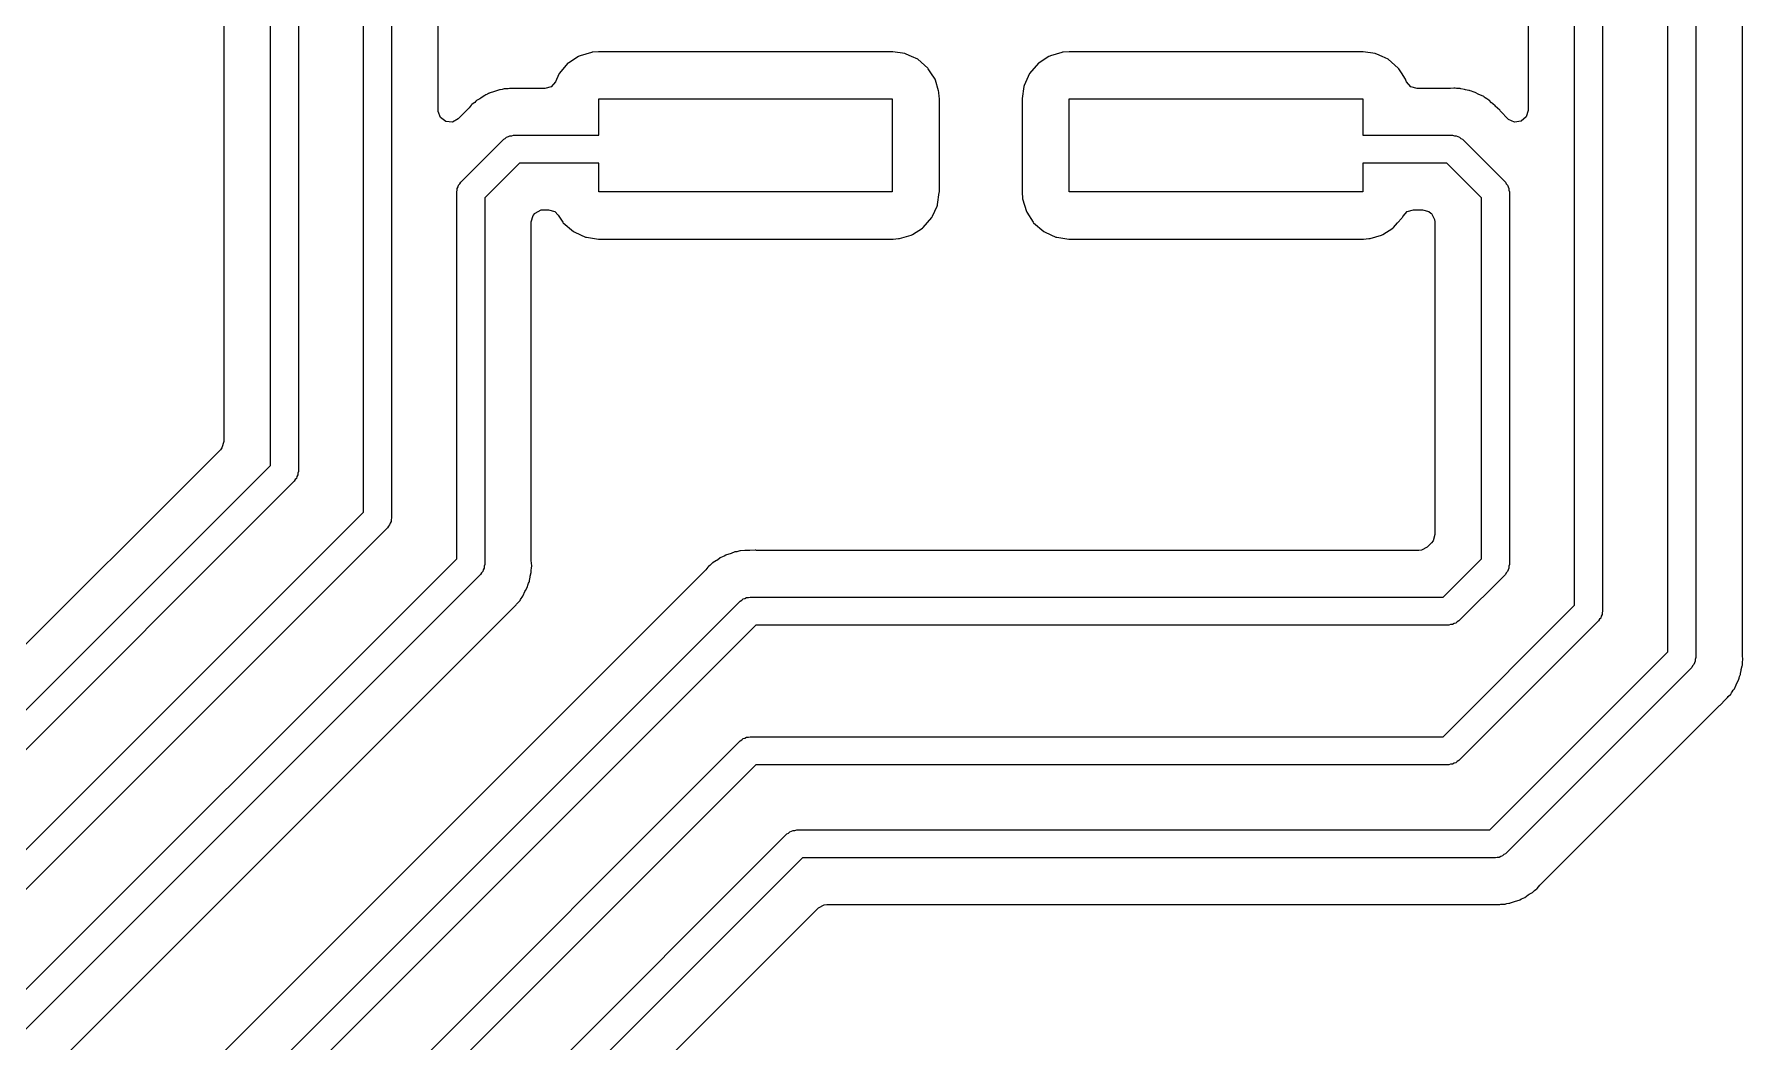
# Model space of a CAD drawing. Extents: x -3.92 to 3.92, y 0.02 to 7.83.
# Drawn here: x -3.51 to -2.788, y 1.686 to 2.112 of the extents above; entities that cross this region are included whole.
import ezdxf

# ---------------------------------------------------------------- set-up
doc = ezdxf.new("R2010")
doc.units = 0
doc.header["$MEASUREMENT"] = 0
doc.layers.add('BLACK', color=7, linetype='CONTINUOUS')

msp = doc.modelspace()

# ---------------------------------------------------------------- linework, layer by layer
at = {"layer": 'BLACK', "linetype": 'CONTINUOUS'}
for p, q in [((-3.41043, 1.93001), (-3.41043, 2.20315)), ((-2.80807, 2.20315), (-2.80807, 1.84882)), ((-3.43014, 2.20178), (-3.43014, 1.94022)), ((-3.39862, 2.2007), (-3.39862, 1.92756)), ((-2.81988, 1.85127), (-2.81988, 2.2007)), ((-2.78837, 1.85019), (-2.78837, 2.20003)), ((-3.37106, 1.91032), (-3.37106, 2.14409)), ((-3.35925, 2.14165), (-3.35925, 1.90787)), ((-2.85925, 1.87095), (-2.85925, 2.14165)), ((-2.84744, 2.14409), (-2.84744, 1.8685)), ((-3.33955, 2.0801), (-3.33955, 2.13143)), ((-2.87896, 2.13143), (-2.87896, 2.0801)), ((-3.28022, 2.10295), (-3.28439, 2.10027)), ((-3.27992, 2.10314), (-3.28022, 2.10295)), ((-3.27952, 2.10326), (-3.27992, 2.10314)), ((-3.27474, 2.10466), (-3.27952, 2.10326)), ((-3.27449, 2.10474), (-3.27474, 2.10466)), ((-3.27474, 2.10466), (-3.27474, 2.10466)), ((-3.27422, 2.10476), (-3.27449, 2.10474)), ((-3.27174, 2.10493), (-3.27422, 2.10476)), ((-3.27422, 2.10476), (-3.27422, 2.10476)), ((-3.27165, 2.10494), (-3.27174, 2.10493)), ((-3.14764, 2.10494), (-3.27165, 2.10494)), ((-3.14746, 2.10492), (-3.14764, 2.10494)), ((-3.14238, 2.10419), (-3.14746, 2.10492)), ((-3.14746, 2.10492), (-3.14746, 2.10492)), ((-3.14203, 2.10413), (-3.14238, 2.10419)), ((-3.14238, 2.10419), (-3.14238, 2.10419)), ((-3.14171, 2.10399), (-3.14203, 2.10413)), ((-3.13944, 2.10295), (-3.14171, 2.10399)), ((-3.13688, 2.10178), (-3.13944, 2.10295)), ((-3.1326, 2.09807), (-3.13688, 2.10178)), ((-3.0814, 2.10295), (-3.08557, 2.10027)), ((-3.0811, 2.10314), (-3.0814, 2.10295)), ((-3.0807, 2.10326), (-3.0811, 2.10314)), ((-3.07592, 2.10466), (-3.0807, 2.10326)), ((-3.07567, 2.10474), (-3.07592, 2.10466)), ((-3.07592, 2.10466), (-3.07592, 2.10466)), ((-3.0754, 2.10476), (-3.07567, 2.10474)), ((-3.07292, 2.10493), (-3.0754, 2.10476)), ((-3.0754, 2.10476), (-3.0754, 2.10476)), ((-3.07283, 2.10494), (-3.07292, 2.10493)), ((-2.94882, 2.10494), (-3.07283, 2.10494)), ((-2.94864, 2.10492), (-2.94882, 2.10494)), ((-2.94356, 2.10419), (-2.94864, 2.10492)), ((-2.94864, 2.10492), (-2.94864, 2.10492)), ((-2.94321, 2.10413), (-2.94356, 2.10419)), ((-2.94356, 2.10419), (-2.94356, 2.10419)), ((-2.94289, 2.10399), (-2.94321, 2.10413)), ((-2.94062, 2.10295), (-2.94289, 2.10399)), ((-2.93806, 2.10178), (-2.94062, 2.10295)), ((-2.93378, 2.09807), (-2.93806, 2.10178)), ((-3.28854, 2.09548), (-3.29, 2.09229)), ((-3.2884, 2.0958), (-3.28854, 2.09548)), ((-3.28854, 2.09548), (-3.28854, 2.09548)), ((-3.28469, 2.10008), (-3.2884, 2.0958)), ((-3.28439, 2.10027), (-3.28469, 2.10008)), ((-3.28439, 2.10027), (-3.28439, 2.10027)), ((-3.13241, 2.09777), (-3.1326, 2.09807)), ((-3.13131, 2.09607), (-3.13241, 2.09777)), ((-3.13241, 2.09777), (-3.13241, 2.09777)), ((-3.12953, 2.09331), (-3.13131, 2.09607)), ((-3.08958, 2.0958), (-3.09193, 2.09065)), ((-3.08587, 2.10008), (-3.08958, 2.0958)), ((-3.08557, 2.10027), (-3.08587, 2.10008)), ((-3.08557, 2.10027), (-3.08557, 2.10027)), ((-2.93359, 2.09777), (-2.93378, 2.09807)), ((-2.93249, 2.09607), (-2.93359, 2.09777)), ((-2.93359, 2.09777), (-2.93359, 2.09777)), ((-2.93072, 2.09331), (-2.93249, 2.09607)), ((-3.31864, 2.08704), (-3.31934, 2.0867)), ((-3.3182, 2.08731), (-3.31864, 2.08704)), ((-3.31819, 2.08731), (-3.3182, 2.08731)), ((-3.31793, 2.08746), (-3.31819, 2.08731)), ((-3.31763, 2.08755), (-3.31793, 2.08746)), ((-3.3162, 2.08796), (-3.31763, 2.08755)), ((-3.31763, 2.08755), (-3.31763, 2.08755)), ((-3.31576, 2.08812), (-3.3162, 2.08796)), ((-3.3141, 2.08878), (-3.31576, 2.08812)), ((-3.31357, 2.08884), (-3.3141, 2.08878)), ((-3.31327, 2.08888), (-3.31357, 2.08884)), ((-3.31251, 2.08904), (-3.31327, 2.08888)), ((-3.31201, 2.08918), (-3.31251, 2.08904)), ((-3.31171, 2.08927), (-3.31201, 2.08918)), ((-3.30992, 2.08933), (-3.31171, 2.08927)), ((-3.30946, 2.08936), (-3.30992, 2.08933)), ((-3.30941, 2.08937), (-3.30946, 2.08936)), ((-3.30924, 2.08939), (-3.30941, 2.08937)), ((-3.30795, 2.08939), (-3.30924, 2.08939)), ((-3.30779, 2.08939), (-3.30795, 2.08939)), ((-3.30556, 2.08946), (-3.30779, 2.08939)), ((-3.30525, 2.08947), (-3.30556, 2.08946)), ((-3.30497, 2.08941), (-3.30525, 2.08947)), ((-3.30456, 2.08939), (-3.30497, 2.08941)), ((-3.29451, 2.08939), (-3.30456, 2.08939)), ((-3.29183, 2.09018), (-3.29451, 2.08939)), ((-3.29, 2.09229), (-3.29183, 2.09018)), ((-3.12943, 2.09297), (-3.12953, 2.09331)), ((-3.12811, 2.08844), (-3.12943, 2.09297)), ((-3.12794, 2.08787), (-3.12811, 2.08844)), ((-3.12792, 2.08761), (-3.12794, 2.08787)), ((-3.12781, 2.08612), (-3.12792, 2.08761)), ((-3.12792, 2.08761), (-3.12792, 2.08761)), ((-3.09198, 2.0903), (-3.09271, 2.08521)), ((-3.09193, 2.09065), (-3.09198, 2.0903)), ((-3.09198, 2.0903), (-3.09198, 2.0903)), ((-2.93062, 2.09297), (-2.93072, 2.09331)), ((-2.93061, 2.09295), (-2.93062, 2.09297)), ((-2.93062, 2.09297), (-2.93062, 2.09297)), ((-2.93036, 2.09229), (-2.93061, 2.09295)), ((-2.92853, 2.09018), (-2.93036, 2.09229)), ((-2.92585, 2.08939), (-2.92853, 2.09018)), ((-2.9122, 2.08939), (-2.92585, 2.08939)), ((-2.91173, 2.08941), (-2.9122, 2.08939)), ((-2.91033, 2.08954), (-2.91173, 2.08941)), ((-2.91002, 2.08957), (-2.91033, 2.08954)), ((-2.90971, 2.08953), (-2.91002, 2.08957)), ((-2.90924, 2.08945), (-2.90971, 2.08953)), ((-2.90846, 2.08939), (-2.90924, 2.08945)), ((-2.9077, 2.08939), (-2.90846, 2.08939)), ((-2.90759, 2.08938), (-2.9077, 2.08939)), ((-2.90737, 2.08932), (-2.90759, 2.08938)), ((-2.90586, 2.08894), (-2.90737, 2.08932)), ((-2.90737, 2.08932), (-2.90737, 2.08932)), ((-2.9054, 2.08884), (-2.90586, 2.08894)), ((-2.90397, 2.08862), (-2.9054, 2.08884)), ((-2.90363, 2.08856), (-2.90397, 2.08862)), ((-2.90334, 2.08844), (-2.90363, 2.08856)), ((-2.90287, 2.08823), (-2.90334, 2.08844)), ((-2.90334, 2.08844), (-2.90334, 2.08844)), ((-2.90213, 2.08798), (-2.90287, 2.08823)), ((-2.90133, 2.08777), (-2.90213, 2.08798)), ((-2.89975, 2.08691), (-2.90133, 2.08777)), ((-2.89934, 2.0867), (-2.89975, 2.08691)), ((-3.33953, 2.07975), (-3.33955, 2.0801)), ((-3.33856, 2.07713), (-3.33953, 2.07975)), ((-3.32676, 2.08092), (-3.33108, 2.0766)), ((-3.32644, 2.08126), (-3.32676, 2.08092)), ((-3.32554, 2.08235), (-3.32644, 2.08126)), ((-3.32534, 2.08259), (-3.32554, 2.08235)), ((-3.32471, 2.08305), (-3.32534, 2.08259)), ((-3.32411, 2.08356), (-3.32471, 2.08305)), ((-3.32357, 2.0841), (-3.32411, 2.08356)), ((-3.32349, 2.08417), (-3.32357, 2.0841)), ((-3.32329, 2.08429), (-3.32349, 2.08417)), ((-3.32195, 2.08508), (-3.32329, 2.08429)), ((-3.32156, 2.08534), (-3.32195, 2.08508)), ((-3.32011, 2.08639), (-3.32156, 2.08534)), ((-3.31982, 2.08651), (-3.32011, 2.08639)), ((-3.31934, 2.0867), (-3.31982, 2.08651)), ((-3.31982, 2.08651), (-3.31982, 2.08651)), ((-3.27165, 2.06969), (-3.27165, 2.08504)), ((-3.27165, 2.08504), (-3.14764, 2.08504)), ((-3.14764, 2.08504), (-3.14764, 2.04567)), ((-3.12774, 2.08504), (-3.12781, 2.08612)), ((-3.12774, 2.04567), (-3.12774, 2.08504)), ((-3.09271, 2.08521), (-3.09274, 2.08504)), ((-3.09274, 2.08504), (-3.09274, 2.04567)), ((-3.09271, 2.08521), (-3.09271, 2.08521)), ((-3.07283, 2.04567), (-3.07283, 2.08504)), ((-3.07283, 2.08504), (-2.94882, 2.08504)), ((-2.94882, 2.08504), (-2.94882, 2.06969)), ((-2.89769, 2.08599), (-2.89934, 2.0867)), ((-2.89744, 2.0858), (-2.89769, 2.08599)), ((-2.89703, 2.08548), (-2.89744, 2.0858)), ((-2.89744, 2.0858), (-2.89744, 2.0858)), ((-2.89638, 2.08506), (-2.89703, 2.08548)), ((-2.89593, 2.08481), (-2.89638, 2.08506)), ((-2.89566, 2.08466), (-2.89593, 2.08481)), ((-2.89593, 2.08481), (-2.89593, 2.08481)), ((-2.89543, 2.08444), (-2.89566, 2.08466)), ((-2.89435, 2.08343), (-2.89543, 2.08444)), ((-2.894, 2.08313), (-2.89435, 2.08343)), ((-2.89382, 2.08299), (-2.894, 2.08313)), ((-2.89291, 2.08208), (-2.89382, 2.08299)), ((-2.8928, 2.08197), (-2.89291, 2.08208)), ((-2.89094, 2.08023), (-2.8928, 2.08197)), ((-2.89079, 2.07999), (-2.89094, 2.08023)), ((-2.89051, 2.07968), (-2.89079, 2.07999)), ((-2.88742, 2.0766), (-2.89051, 2.07968)), ((-2.87896, 2.0801), (-2.87974, 2.07742)), ((-3.33632, 2.07546), (-3.33856, 2.07713)), ((-3.33353, 2.07526), (-3.33632, 2.07546)), ((-3.33108, 2.0766), (-3.33353, 2.07526)), ((-2.88717, 2.07635), (-2.88742, 2.0766)), ((-2.88462, 2.07519), (-2.88717, 2.07635)), ((-2.88186, 2.07559), (-2.88462, 2.07519)), ((-2.87974, 2.07742), (-2.88186, 2.07559)), ((-3.32996, 2.04985), (-3.31185, 2.06796)), ((-3.31185, 2.06796), (-3.31118, 2.06834)), ((-3.31118, 2.06834), (-3.31063, 2.06889)), ((-3.31063, 2.06889), (-3.30988, 2.0691)), ((-3.30988, 2.0691), (-3.30921, 2.06948)), ((-3.30921, 2.06948), (-3.30843, 2.06948)), ((-3.30843, 2.06948), (-3.30768, 2.06969)), ((-3.30768, 2.06969), (-3.27165, 2.06969)), ((-2.94882, 2.06969), (-2.91083, 2.06969)), ((-2.91083, 2.06969), (-2.91008, 2.06948)), ((-2.91008, 2.06948), (-2.9093, 2.06948)), ((-2.9093, 2.06948), (-2.90862, 2.0691)), ((-2.90862, 2.0691), (-2.90787, 2.06889)), ((-2.90787, 2.06889), (-2.90732, 2.06834)), ((-2.90732, 2.06834), (-2.90665, 2.06796)), ((-2.90665, 2.06796), (-2.88854, 2.04985)), ((-3.30523, 2.05787), (-3.31988, 2.04322)), ((-3.27165, 2.05787), (-3.30523, 2.05787)), ((-3.27165, 2.04567), (-3.27165, 2.05787)), ((-2.91327, 2.05787), (-2.94882, 2.05787)), ((-2.94882, 2.05787), (-2.94882, 2.04567)), ((-2.89862, 2.04322), (-2.91327, 2.05787)), ((-3.33169, 2.04567), (-3.33149, 2.04642)), ((-3.33169, 1.89064), (-3.33169, 2.04567)), ((-3.33149, 2.0472), (-3.3311, 2.04787)), ((-3.33149, 2.04642), (-3.33149, 2.0472)), ((-3.3311, 2.04787), (-3.3309, 2.04862)), ((-3.3309, 2.04862), (-3.33035, 2.04917)), ((-3.33035, 2.04917), (-3.32996, 2.04985)), ((-3.14764, 2.04567), (-3.27165, 2.04567)), ((-3.12849, 2.04041), (-3.12776, 2.04549)), ((-3.12776, 2.04549), (-3.12774, 2.04567)), ((-3.12776, 2.04549), (-3.12776, 2.04549)), ((-3.09274, 2.04567), (-3.09253, 2.04284)), ((-2.94882, 2.04567), (-3.07283, 2.04567)), ((-2.88854, 2.04985), (-2.88815, 2.04917)), ((-2.88815, 2.04917), (-2.8876, 2.04862)), ((-2.8876, 2.04862), (-2.8874, 2.04787)), ((-2.8874, 2.04787), (-2.88701, 2.0472)), ((-2.88701, 2.0472), (-2.88701, 2.04642)), ((-2.88701, 2.04642), (-2.88681, 2.04567)), ((-2.88681, 2.04567), (-2.88681, 1.88819)), ((-3.31988, 2.04322), (-3.31988, 1.88819)), ((-3.29939, 2.03569), (-3.29872, 2.03651)), ((-3.29872, 2.03651), (-3.29852, 2.03672)), ((-3.29852, 2.03672), (-3.29607, 2.03806)), ((-3.29607, 2.03806), (-3.29501, 2.03817)), ((-3.29501, 2.03817), (-3.29296, 2.03817)), ((-3.29296, 2.03817), (-3.29028, 2.03738)), ((-3.29028, 2.03738), (-3.28879, 2.03589)), ((-3.13062, 2.03551), (-3.12869, 2.03974)), ((-3.12869, 2.03974), (-3.12854, 2.04006)), ((-3.12854, 2.04006), (-3.12849, 2.04041)), ((-3.09253, 2.04284), (-3.09094, 2.0374)), ((-3.09094, 2.0374), (-3.09075, 2.0371)), ((-3.09075, 2.0371), (-3.08807, 2.03293)), ((-2.9317, 2.03551), (-2.93008, 2.03738)), ((-2.93008, 2.03738), (-2.9274, 2.03817)), ((-2.9274, 2.03817), (-2.92349, 2.03817)), ((-2.92349, 2.03817), (-2.92081, 2.03738)), ((-2.92081, 2.03738), (-2.91998, 2.03672)), ((-2.91998, 2.03672), (-2.91978, 2.03651)), ((-2.91978, 2.03651), (-2.91844, 2.03406)), ((-2.89862, 1.89064), (-2.89862, 2.04322)), ((-3.30018, 2.03301), (-3.29939, 2.03569)), ((-3.30018, 1.88956), (-3.30018, 2.03301)), ((-3.28879, 2.03589), (-3.28689, 2.03293)), ((-3.28689, 2.03293), (-3.28689, 2.03293)), ((-3.28689, 2.03293), (-3.28669, 2.03264)), ((-3.28669, 2.03264), (-3.28241, 2.02893)), ((-3.13907, 2.02776), (-3.1349, 2.03044)), ((-3.1349, 2.03044), (-3.13461, 2.03063)), ((-3.1349, 2.03044), (-3.1349, 2.03044)), ((-3.13461, 2.03063), (-3.1309, 2.03491)), ((-3.1309, 2.03491), (-3.13062, 2.03551)), ((-3.08807, 2.03293), (-3.08807, 2.03293)), ((-3.08807, 2.03293), (-3.08788, 2.03264)), ((-3.08788, 2.03264), (-3.08359, 2.02893)), ((-2.94025, 2.02776), (-2.93608, 2.03044)), ((-2.93608, 2.03044), (-2.93579, 2.03063)), ((-2.93608, 2.03044), (-2.93608, 2.03044)), ((-2.93579, 2.03063), (-2.93405, 2.03264)), ((-2.93405, 2.03264), (-2.93231, 2.03464)), ((-2.93231, 2.03464), (-2.93208, 2.03491)), ((-2.93231, 2.03464), (-2.93231, 2.03464)), ((-2.93208, 2.03491), (-2.93193, 2.03523)), ((-2.93193, 2.03523), (-2.93191, 2.03527)), ((-2.93193, 2.03523), (-2.93193, 2.03523)), ((-2.93191, 2.03527), (-2.93189, 2.0353)), ((-2.93189, 2.0353), (-2.93174, 2.03553)), ((-2.93174, 2.03553), (-2.9317, 2.03551)), ((-2.91844, 2.03406), (-2.91833, 2.03301)), ((-2.91833, 2.03301), (-2.91833, 1.90085)), ((-3.28241, 2.02893), (-3.28209, 2.02878)), ((-3.28209, 2.02878), (-3.28209, 2.02878)), ((-3.28209, 2.02878), (-3.27943, 2.02757)), ((-3.27943, 2.02757), (-3.27726, 2.02657)), ((-3.27726, 2.02657), (-3.27691, 2.02652)), ((-3.27691, 2.02652), (-3.27691, 2.02652)), ((-3.27691, 2.02652), (-3.27183, 2.02579)), ((-3.27183, 2.02579), (-3.27183, 2.02579)), ((-3.27183, 2.02579), (-3.27165, 2.02577)), ((-3.27165, 2.02577), (-3.14764, 2.02577)), ((-3.14764, 2.02577), (-3.14729, 2.02579)), ((-3.14729, 2.02579), (-3.14507, 2.02595)), ((-3.14507, 2.02595), (-3.14481, 2.02597)), ((-3.14507, 2.02595), (-3.14507, 2.02595)), ((-3.14481, 2.02597), (-3.14455, 2.02605)), ((-3.14455, 2.02605), (-3.13971, 2.02747)), ((-3.14455, 2.02605), (-3.14455, 2.02605)), ((-3.13971, 2.02747), (-3.13937, 2.02757)), ((-3.13937, 2.02757), (-3.13907, 2.02776)), ((-3.08359, 2.02893), (-3.08327, 2.02878)), ((-3.08327, 2.02878), (-3.08327, 2.02878)), ((-3.08327, 2.02878), (-3.08061, 2.02757)), ((-3.08061, 2.02757), (-3.07844, 2.02657)), ((-3.07844, 2.02657), (-3.07809, 2.02652)), ((-3.07809, 2.02652), (-3.07809, 2.02652)), ((-3.07809, 2.02652), (-3.07301, 2.02579)), ((-3.07301, 2.02579), (-3.07301, 2.02579)), ((-3.07301, 2.02579), (-3.07283, 2.02577)), ((-3.07283, 2.02577), (-2.94882, 2.02577)), ((-2.94882, 2.02577), (-2.94847, 2.02579)), ((-2.94847, 2.02579), (-2.94625, 2.02595)), ((-2.94625, 2.02595), (-2.94599, 2.02597)), ((-2.94625, 2.02595), (-2.94625, 2.02595)), ((-2.94599, 2.02597), (-2.94573, 2.02605)), ((-2.94573, 2.02605), (-2.94089, 2.02747)), ((-2.94573, 2.02605), (-2.94573, 2.02605)), ((-2.94089, 2.02747), (-2.94055, 2.02757)), ((-2.94055, 2.02757), (-2.94025, 2.02776)), ((-3.43159, 1.93671), (-3.87319, 1.49512)), ((-3.43093, 1.93754), (-3.43159, 1.93671)), ((-3.43014, 1.94022), (-3.43093, 1.93754)), ((-3.86146, 1.47898), (-3.41043, 1.93001)), ((-3.40035, 1.92338), (-3.85138, 1.47236)), ((-3.39996, 1.92406), (-3.40035, 1.92338)), ((-3.39941, 1.92461), (-3.39996, 1.92406)), ((-3.39921, 1.92536), (-3.39941, 1.92461)), ((-3.39882, 1.92603), (-3.39921, 1.92536)), ((-3.39862, 1.92756), (-3.39882, 1.92681)), ((-3.39882, 1.92681), (-3.39882, 1.92603)), ((-3.82209, 1.45929), (-3.37106, 1.91032)), ((-3.35945, 1.90635), (-3.35984, 1.90567)), ((-3.35925, 1.90787), (-3.35945, 1.90712)), ((-3.35945, 1.90712), (-3.35945, 1.90635)), ((-3.36098, 1.9037), (-3.81201, 1.45267)), ((-3.36059, 1.90437), (-3.36098, 1.9037)), ((-3.36004, 1.90492), (-3.36059, 1.90437)), ((-3.35984, 1.90567), (-3.36004, 1.90492)), ((-2.91833, 1.90085), (-2.91911, 1.89817)), ((-3.21793, 1.89219), (-3.21864, 1.89177)), ((-3.21763, 1.89228), (-3.21793, 1.89219)), ((-3.2162, 1.89269), (-3.21763, 1.89228)), ((-3.21763, 1.89228), (-3.21763, 1.89228)), ((-3.21576, 1.89284), (-3.2162, 1.89269)), ((-3.2141, 1.8935), (-3.21576, 1.89284)), ((-3.21327, 1.8936), (-3.2141, 1.8935)), ((-3.21251, 1.89376), (-3.21327, 1.8936)), ((-3.21201, 1.89391), (-3.21251, 1.89376)), ((-3.21171, 1.89399), (-3.21201, 1.89391)), ((-3.20992, 1.89405), (-3.21171, 1.89399)), ((-3.20946, 1.89409), (-3.20992, 1.89405)), ((-3.20941, 1.89409), (-3.20946, 1.89409)), ((-3.20924, 1.89411), (-3.20941, 1.89409)), ((-3.20795, 1.89411), (-3.20924, 1.89411)), ((-3.20779, 1.89412), (-3.20795, 1.89411)), ((-3.20556, 1.89419), (-3.20779, 1.89412)), ((-3.20525, 1.8942), (-3.20556, 1.89419)), ((-3.20497, 1.89413), (-3.20525, 1.8942)), ((-3.20456, 1.89411), (-3.20497, 1.89413)), ((-2.92506, 1.89411), (-3.20456, 1.89411)), ((-2.92401, 1.89423), (-2.92506, 1.89411)), ((-2.92156, 1.89557), (-2.92401, 1.89423)), ((-2.91978, 1.89734), (-2.92156, 1.89557)), ((-2.91911, 1.89817), (-2.91978, 1.89734)), ((-3.78272, 1.43961), (-3.33169, 1.89064)), ((-3.22676, 1.88564), (-3.49917, 1.61323)), ((-3.32122, 1.88469), (-3.32161, 1.88401)), ((-3.32067, 1.88524), (-3.32122, 1.88469)), ((-3.32047, 1.88599), (-3.32067, 1.88524)), ((-3.32008, 1.88666), (-3.32047, 1.88599)), ((-3.31988, 1.88819), (-3.32008, 1.88744)), ((-3.32008, 1.88744), (-3.32008, 1.88666)), ((-3.30063, 1.88322), (-3.30024, 1.88473)), ((-3.30024, 1.88473), (-3.30018, 1.88495)), ((-3.30024, 1.88473), (-3.30024, 1.88473)), ((-3.30016, 1.88909), (-3.30018, 1.88956)), ((-3.30018, 1.88583), (-3.30012, 1.8866)), ((-3.30018, 1.88506), (-3.30018, 1.88583)), ((-3.30018, 1.88495), (-3.30018, 1.88506)), ((-3.29999, 1.88738), (-3.30016, 1.88909)), ((-3.30012, 1.8866), (-3.30004, 1.88707)), ((-3.30004, 1.88707), (-3.29999, 1.88738)), ((-3.22644, 1.88599), (-3.22676, 1.88564)), ((-3.22554, 1.88708), (-3.22644, 1.88599)), ((-3.22534, 1.88732), (-3.22554, 1.88708)), ((-3.22471, 1.88778), (-3.22534, 1.88732)), ((-3.22411, 1.88828), (-3.22471, 1.88778)), ((-3.22357, 1.88883), (-3.22411, 1.88828)), ((-3.22349, 1.8889), (-3.22357, 1.88883)), ((-3.22329, 1.88901), (-3.22349, 1.8889)), ((-3.22195, 1.88981), (-3.22329, 1.88901)), ((-3.22329, 1.88901), (-3.22329, 1.88901)), ((-3.22156, 1.89006), (-3.22195, 1.88981)), ((-3.22036, 1.89094), (-3.22156, 1.89006)), ((-3.22011, 1.89112), (-3.22036, 1.89094)), ((-3.21934, 1.89142), (-3.22011, 1.89112)), ((-3.21864, 1.89177), (-3.21934, 1.89142)), ((-2.91485, 1.87441), (-2.89862, 1.89064)), ((-2.88815, 1.88469), (-2.88854, 1.88401)), ((-2.8876, 1.88524), (-2.88815, 1.88469)), ((-2.8874, 1.88599), (-2.8876, 1.88524)), ((-2.88701, 1.88666), (-2.8874, 1.88599)), ((-2.88681, 1.88819), (-2.88701, 1.88744)), ((-2.88701, 1.88744), (-2.88701, 1.88666)), ((-3.32161, 1.88401), (-3.77264, 1.43299)), ((-3.30266, 1.87712), (-3.30179, 1.87869)), ((-3.30179, 1.87869), (-3.30159, 1.87949)), ((-3.30159, 1.87949), (-3.30133, 1.88023)), ((-3.30133, 1.88023), (-3.30113, 1.8807)), ((-3.30113, 1.8807), (-3.301, 1.88099)), ((-3.30113, 1.8807), (-3.30113, 1.8807)), ((-3.301, 1.88099), (-3.30093, 1.88146)), ((-3.30093, 1.88146), (-3.30072, 1.88276)), ((-3.30072, 1.88276), (-3.30063, 1.88322)), ((-2.88854, 1.88401), (-2.90823, 1.86433)), ((-3.48744, 1.59709), (-3.21185, 1.87268)), ((-3.3076, 1.87016), (-3.30749, 1.87027)), ((-3.30749, 1.87027), (-3.30658, 1.87118)), ((-3.30658, 1.87118), (-3.30644, 1.87136)), ((-3.30644, 1.87136), (-3.30614, 1.87171)), ((-3.30614, 1.87171), (-3.30596, 1.8719)), ((-3.30596, 1.8719), (-3.30491, 1.87302)), ((-3.30491, 1.87302), (-3.30474, 1.87333)), ((-3.30474, 1.87333), (-3.30451, 1.87375)), ((-3.30451, 1.87375), (-3.30408, 1.8744)), ((-3.30408, 1.8744), (-3.30377, 1.87481)), ((-3.30377, 1.87481), (-3.30357, 1.87505)), ((-3.30377, 1.87481), (-3.30377, 1.87481)), ((-3.30357, 1.87505), (-3.30286, 1.8767)), ((-3.30286, 1.8767), (-3.30266, 1.87712)), ((-3.21185, 1.87268), (-3.21118, 1.87307)), ((-3.21118, 1.87307), (-3.21063, 1.87362)), ((-3.21063, 1.87362), (-3.20988, 1.87382)), ((-3.20988, 1.87382), (-3.20921, 1.87421)), ((-3.20921, 1.87421), (-3.20843, 1.87421)), ((-3.20843, 1.87421), (-3.20768, 1.87441)), ((-3.20768, 1.87441), (-2.91485, 1.87441)), ((-2.91485, 1.81535), (-2.85925, 1.87095)), ((-3.75148, 1.42628), (-3.30988, 1.86788)), ((-3.30988, 1.86788), (-3.30958, 1.86815)), ((-3.30958, 1.86815), (-3.30934, 1.8683)), ((-3.30934, 1.8683), (-3.3076, 1.87016)), ((-2.9102, 1.86319), (-2.91087, 1.8628)), ((-2.90945, 1.86339), (-2.9102, 1.86319)), ((-2.9089, 1.86394), (-2.90945, 1.86339)), ((-2.90823, 1.86433), (-2.9089, 1.86394)), ((-2.84917, 1.86433), (-2.90823, 1.80527)), ((-2.84878, 1.865), (-2.84917, 1.86433)), ((-2.84823, 1.86555), (-2.84878, 1.865)), ((-2.84803, 1.8663), (-2.84823, 1.86555)), ((-2.84764, 1.86698), (-2.84803, 1.8663)), ((-2.84744, 1.8685), (-2.84764, 1.86775)), ((-2.84764, 1.86775), (-2.84764, 1.86698)), ((-3.20523, 1.8626), (-3.47736, 1.59047)), ((-2.9124, 1.8626), (-3.20523, 1.8626)), ((-2.91165, 1.8628), (-2.9124, 1.8626)), ((-2.91087, 1.8628), (-2.91165, 1.8628)), ((-2.89516, 1.77598), (-2.81988, 1.85127)), ((-2.80807, 1.84882), (-2.80827, 1.84807)), ((-2.78834, 1.84972), (-2.78837, 1.85019)), ((-2.78818, 1.84801), (-2.78834, 1.84972)), ((-2.8098, 1.84464), (-2.88854, 1.7659)), ((-2.80941, 1.84532), (-2.8098, 1.84464)), ((-2.80886, 1.84587), (-2.80941, 1.84532)), ((-2.80866, 1.84662), (-2.80886, 1.84587)), ((-2.80827, 1.84729), (-2.80866, 1.84662)), ((-2.80827, 1.84807), (-2.80827, 1.84729)), ((-2.78932, 1.84133), (-2.78919, 1.84162)), ((-2.78919, 1.84162), (-2.78912, 1.84209)), ((-2.78912, 1.84209), (-2.78891, 1.84339)), ((-2.78891, 1.84339), (-2.78882, 1.84385)), ((-2.78882, 1.84385), (-2.78843, 1.84536)), ((-2.78843, 1.84536), (-2.78837, 1.84558)), ((-2.78843, 1.84536), (-2.78843, 1.84536)), ((-2.78837, 1.84646), (-2.78831, 1.84723)), ((-2.78837, 1.84569), (-2.78837, 1.84646)), ((-2.78837, 1.84558), (-2.78837, 1.84569)), ((-2.78831, 1.84723), (-2.78823, 1.8477)), ((-2.78823, 1.8477), (-2.78818, 1.84801)), ((-2.79293, 1.83396), (-2.7927, 1.83438)), ((-2.7927, 1.83438), (-2.79227, 1.83503)), ((-2.79227, 1.83503), (-2.79176, 1.83568)), ((-2.79176, 1.83568), (-2.79105, 1.83733)), ((-2.79105, 1.83733), (-2.79085, 1.83775)), ((-2.79085, 1.83775), (-2.78998, 1.83932)), ((-2.78998, 1.83932), (-2.78978, 1.84012)), ((-2.78978, 1.84012), (-2.78952, 1.84086)), ((-2.78952, 1.84086), (-2.78932, 1.84133)), ((-2.78932, 1.84133), (-2.78932, 1.84133)), ((-2.87364, 1.75294), (-2.79807, 1.82851)), ((-2.79807, 1.82851), (-2.79777, 1.82878)), ((-2.79777, 1.82878), (-2.79753, 1.82893)), ((-2.79753, 1.82893), (-2.79578, 1.83079)), ((-2.79578, 1.83079), (-2.79568, 1.8309)), ((-2.79568, 1.8309), (-2.79477, 1.83181)), ((-2.79477, 1.83181), (-2.79463, 1.83199)), ((-2.79463, 1.83199), (-2.79433, 1.83234)), ((-2.79433, 1.83234), (-2.79331, 1.83342)), ((-2.79331, 1.83342), (-2.7931, 1.83365)), ((-2.7931, 1.83365), (-2.79293, 1.83396)), ((-3.44807, 1.5774), (-3.21185, 1.81362)), ((-3.21185, 1.81362), (-3.21118, 1.81401)), ((-3.21118, 1.81401), (-3.21063, 1.81456)), ((-3.21063, 1.81456), (-3.20988, 1.81476)), ((-3.20988, 1.81476), (-3.20921, 1.81515)), ((-3.20921, 1.81515), (-3.20843, 1.81515)), ((-3.20843, 1.81515), (-3.20768, 1.81535)), ((-3.20768, 1.81535), (-2.91485, 1.81535)), ((-2.90823, 1.80527), (-2.9089, 1.80488)), ((-3.20523, 1.80354), (-3.43799, 1.57078)), ((-2.9124, 1.80354), (-3.20523, 1.80354)), ((-2.91165, 1.80374), (-2.9124, 1.80354)), ((-2.91087, 1.80374), (-2.91165, 1.80374)), ((-2.9102, 1.80413), (-2.91087, 1.80374)), ((-2.90945, 1.80433), (-2.9102, 1.80413)), ((-2.9089, 1.80488), (-2.90945, 1.80433)), ((-3.4087, 1.55772), (-3.19217, 1.77425)), ((-3.19217, 1.77425), (-3.19149, 1.77464)), ((-3.19149, 1.77464), (-3.19094, 1.77519)), ((-3.19094, 1.77519), (-3.19019, 1.77539)), ((-3.19019, 1.77539), (-3.18952, 1.77578)), ((-3.18952, 1.77578), (-3.18874, 1.77578)), ((-3.18874, 1.77578), (-3.18799, 1.77598)), ((-3.18799, 1.77598), (-2.89516, 1.77598)), ((-3.18555, 1.76417), (-3.39862, 1.5511)), ((-2.89272, 1.76417), (-3.18555, 1.76417)), ((-2.89197, 1.76437), (-2.89272, 1.76417)), ((-2.89119, 1.76437), (-2.89197, 1.76437)), ((-2.89051, 1.76476), (-2.89119, 1.76437)), ((-2.88976, 1.76496), (-2.89051, 1.76476)), ((-2.88921, 1.76551), (-2.88976, 1.76496)), ((-2.88854, 1.7659), (-2.88921, 1.76551)), ((-2.88028, 1.74746), (-2.87883, 1.74852)), ((-2.87883, 1.74852), (-2.87844, 1.74877)), ((-2.87844, 1.74877), (-2.8771, 1.74957)), ((-2.8771, 1.74957), (-2.8769, 1.74969)), ((-2.8771, 1.74957), (-2.8771, 1.74957)), ((-2.8769, 1.74969), (-2.87682, 1.74976)), ((-2.87682, 1.74976), (-2.87628, 1.7503)), ((-2.87628, 1.7503), (-2.87569, 1.7508)), ((-2.87569, 1.7508), (-2.8753, 1.75108)), ((-2.8753, 1.75108), (-2.87505, 1.75127)), ((-2.87505, 1.75127), (-2.87395, 1.75259)), ((-2.87395, 1.75259), (-2.87364, 1.75294)), ((-3.37746, 1.54439), (-3.17884, 1.74302)), ((-3.17884, 1.74302), (-3.17638, 1.74436)), ((-3.17638, 1.74436), (-3.17533, 1.74447)), ((-3.17533, 1.74447), (-2.89583, 1.74447)), ((-2.89583, 1.74447), (-2.89543, 1.74445)), ((-2.89543, 1.74445), (-2.89515, 1.74439)), ((-2.89515, 1.74439), (-2.89483, 1.7444)), ((-2.89483, 1.7444), (-2.8926, 1.74447)), ((-2.8926, 1.74447), (-2.89245, 1.74447)), ((-2.89245, 1.74447), (-2.89116, 1.74447)), ((-2.89116, 1.74447), (-2.89098, 1.74449)), ((-2.89098, 1.74449), (-2.89094, 1.7445)), ((-2.89094, 1.7445), (-2.89047, 1.74453)), ((-2.89047, 1.74453), (-2.88868, 1.74459)), ((-2.88868, 1.74459), (-2.88832, 1.74469)), ((-2.88832, 1.74469), (-2.88788, 1.74482)), ((-2.88788, 1.74482), (-2.88712, 1.74498)), ((-2.88712, 1.74498), (-2.88661, 1.74504)), ((-2.88661, 1.74504), (-2.8863, 1.74508)), ((-2.8863, 1.74508), (-2.88463, 1.74574)), ((-2.88463, 1.74574), (-2.88419, 1.74589)), ((-2.88419, 1.74589), (-2.88277, 1.74631)), ((-2.88277, 1.74631), (-2.88247, 1.74639)), ((-2.88277, 1.74631), (-2.88277, 1.74631)), ((-2.88247, 1.74639), (-2.88175, 1.74682)), ((-2.88175, 1.74682), (-2.88105, 1.74716)), ((-2.88105, 1.74716), (-2.88028, 1.74746))]:
    msp.add_line(p, q, dxfattribs=at)

doc.saveas('drawing.dxf')
